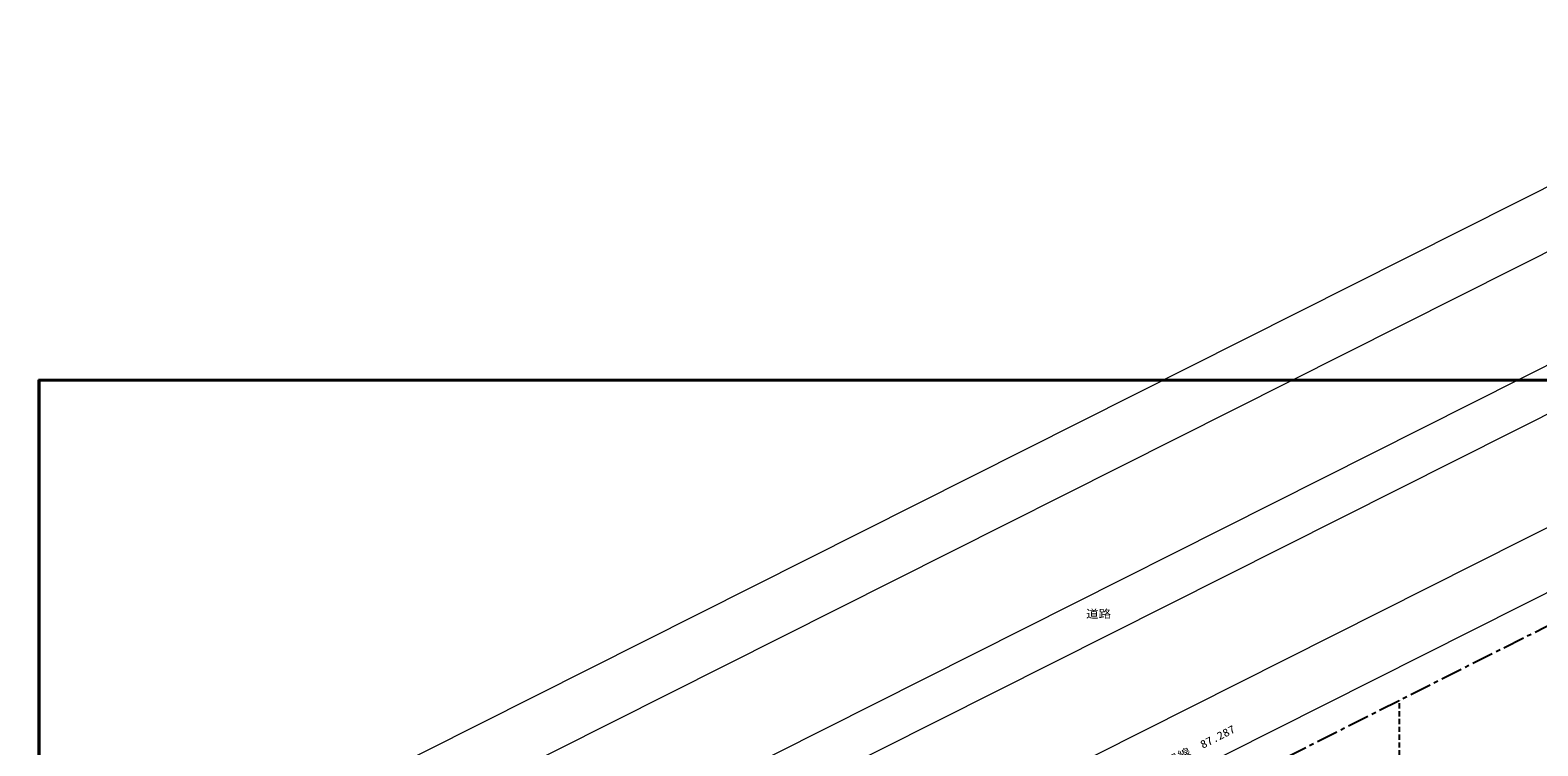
# Model space of a CAD drawing. Units: millimetres at full size, sheet at 1:300, with parts at other scales. Extents: x -70804 to 99911, y -70427 to 73681.
# Drawn here: x -70804 to 33191, y 24321 to 73681 of the extents above; entities that cross this region are included whole.
import ezdxf
from ezdxf.enums import TextEntityAlignment as Align

# ---------------------------------------------------------------- set-up
doc = ezdxf.new("R2010")
doc.units = ezdxf.units.MM
doc.header["$LTSCALE"] = 300
doc.linetypes.add('CHAIN1', pattern=[8, 5, -1, 1, -1])
doc.linetypes.add('DASHED1', pattern=[1.8, 1.2, -0.6])
for name, color, linetype, lineweight in [('0-5_姿線', 7, 'Continuous', 13), ('0-6_文字線', 5, 'Continuous', 13), ('0-7_寸法線', 4, 'Continuous', 13), ('0-9_ハッチ線', 3, 'Continuous', 13)]:
    doc.layers.add(name, color=color, linetype=linetype, lineweight=lineweight)
for name, color, linetype in [('4-1_庇', 7, 'CHAIN1'), ('4-9_ハッチ線', 7, 'DASHED1'), ('E-0', 5, 'Continuous')]:
    doc.layers.add(name, color=color, linetype=linetype)
doc.styles.add('ＭＳ ゴシック', font='')
doc.styles.get('ＭＳ ゴシック').set_extended_font_data('MS Gothic')

msp = doc.modelspace()

# ---------------------------------------------------------------- linework, layer by layer
at = {"layer": '0-5_姿線'}
msp.add_line((49602.9, 42815.2), (-28368.4, 3594.4), dxfattribs=at)
at = {"layer": '0-7_寸法線'}
for p, q in [((57128, 70107.6), (-69066.8, 6629.5)), ((60273.6, 63854.1), (-66026.6, 323.1)), ((61621.7, 61174.1), (-64723.6, -2379.6)), ((64767.3, 54920.7), (-61683.4, -8686.1))]:
    msp.add_line(p, q, dxfattribs=at)
at = {"layer": '0-9_ハッチ線'}
msp.add_line((55330.5, 73681), (-70804.1, 10233.2), dxfattribs=at)
at = {"layer": '4-1_庇'}
msp.add_line((49344, 40369.5), (9327.1, 20240.4), dxfattribs=at)
at = {"layer": '4-9_ハッチ線'}
msp.add_line((23656.4, 15015.9), (23656.4, 27448.3), dxfattribs=at)
at = {"layer": 'E-0'}
for p, q in [((99911.1, 49573), (-70231.7, 49572.9)), ((-70231.7, -70427), (-70231.7, 49572.9)), ((-70188.9, -70384.2), (-70188.9, 49530.1)), ((99868.3, 49530.1), (-70188.9, 49530.1)), ((-70146, -70341.4), (-70146, 49487.3)), ((99825.4, 49487.3), (-70146, 49487.3))]:
    msp.add_line(p, q, dxfattribs=at)

# ---------------------------------------------------------------- texts
at = {"layer": '0-6_文字線', "style": 'ＭＳ ゴシック', "width": 1.15}
msp.add_text('道路', height=549.9, dxfattribs=at).set_placement((2029, 32983.7), align=Align.BOTTOM_LEFT)
msp.add_text('道路境界線  87.287', height=549.9, rotation=27, dxfattribs=at).set_placement((5543.7, 21619.8), align=Align.BOTTOM_LEFT)

doc.saveas('drawing.dxf')
